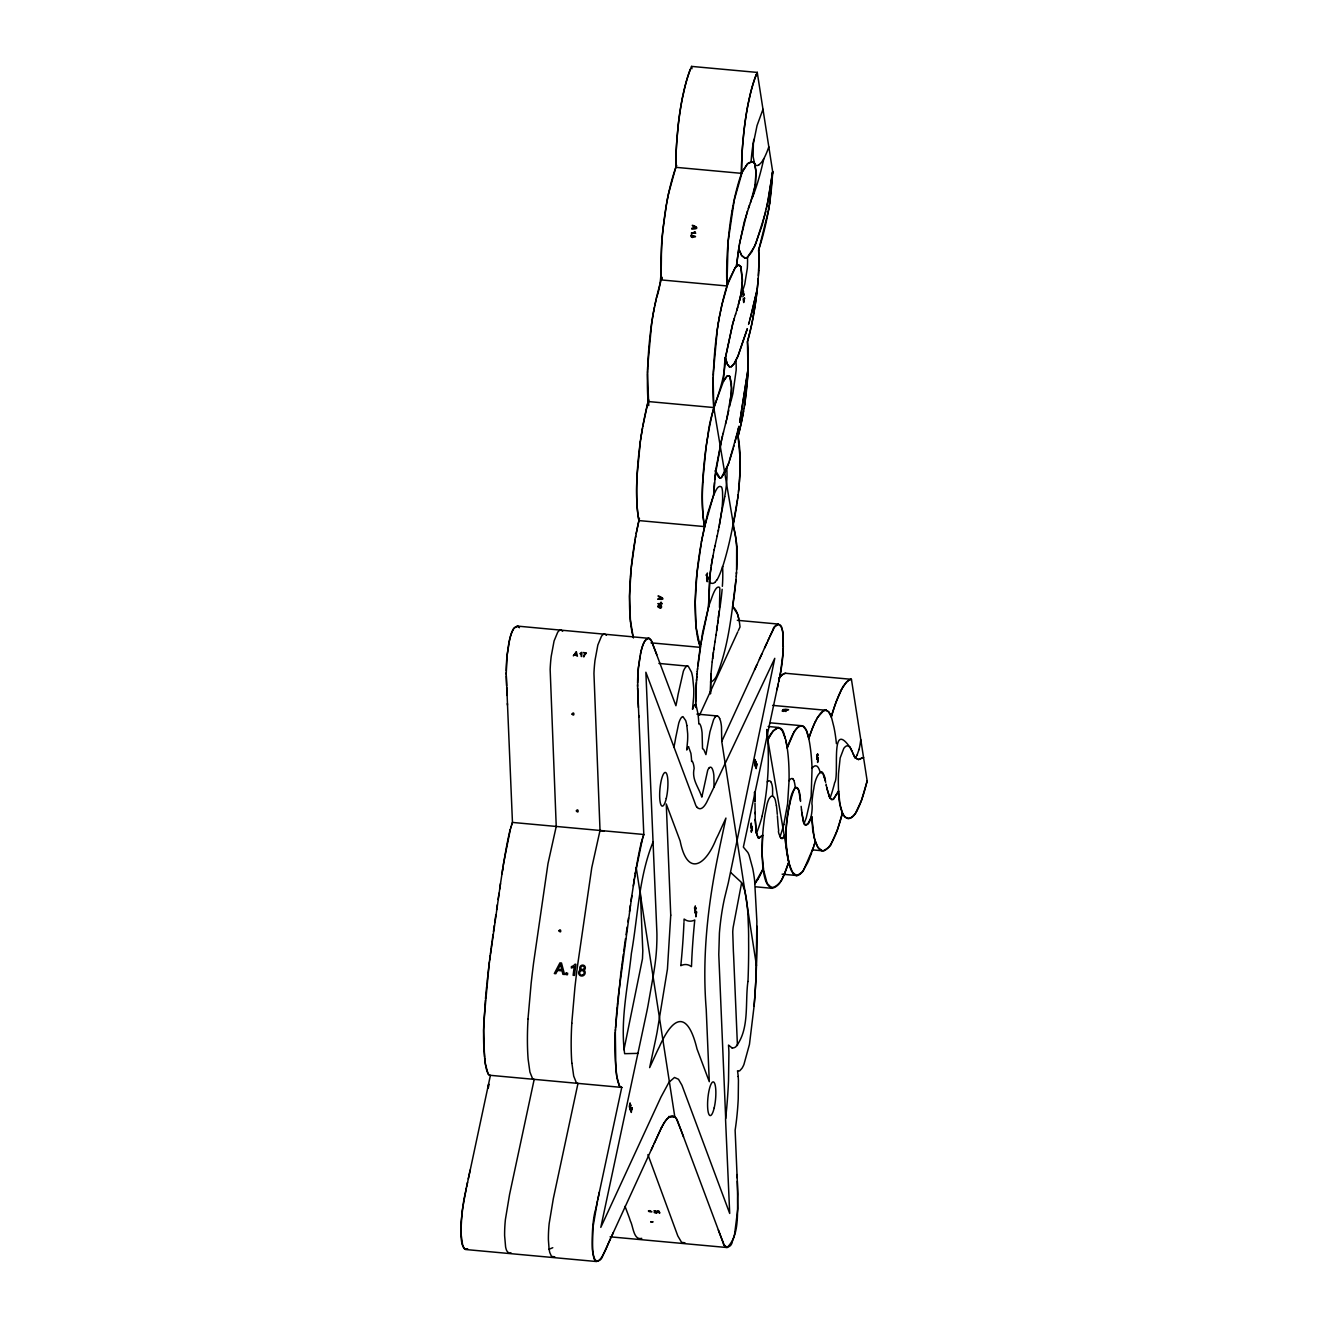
<?xml version="1.0" encoding="UTF-8"?>
<svg xmlns="http://www.w3.org/2000/svg" width="1328" height="1328" viewBox="0 0 1328 1328"><rect width="100%" height="100%" fill="white"/><g stroke="black" fill="none" stroke-linecap="round" stroke-linejoin="round"><path stroke-width="1.5" d="M630.285 1108.017L630.551 1104.946M630.402 1108.233L630.368 1109.312M740.144 462.725L740.111 466.875M755.184 764.563L755.267 765.459M740.144 463.24L740.094 467.871M630.833 1105.776L630.833 1104.946M695.673 702.346L695.689 701.383M743.647 295.414L743.68 294.683M707.409 573.762L707.343 572.982M755.466 761.093L755.184 764.032M755.4 761.874L755.184 764.397M695.689 700.42L695.689 704.72M506.25 670.906L506.267 669.163A38.711 8.831 -84.8 0 1 506.964 656.43L508.707 643.864M637.589 682.957L637.606 681.214A38.711 8.831 -84.8 0 1 638.32 668.482L640.046 655.932M695.689 700.835L696.387 682.559M743.763 295.364L743.846 293.588L742.85 296.858M630.352 1105.726L630.269 1107.32M647.483 373.915L648.761 405.604M713.153 379.941L713.767 407.547L736.293 541.658M740.094 467.589L740.011 470.411M647.5 373.234L647.516 372.305M713.169 379.26L713.202 378.331M783.354 647.118C782.607 639.897 785.23 628.659 778.357 624.077L737.306 620.309M647.533 371.823L647.566 370.894M713.202 377.866L713.236 376.92M697.266 807.391A58.698 13.396 -84.8 0 0 706.795 802.046L714.066 786.94L713.883 775.668A21.53 4.914 -84.8 0 0 713.07 770.937L712.439 769.144A23.008 5.246 -84.8 0 0 709.185 767.816M738.185 1076.527A37.898 8.649 -84.8 0 0 737.505 1070.8L739.596 1070.932L741.987 1068.276A44.92 10.259 -84.8 0 0 743.912 1064.558L749.457 1044.389L754.072 1006.275A194.95 44.488 -84.8 0 0 756.462 965.572L721.751 741.406L721.486 726.864A27.805 6.341 -84.8 0 0 720.457 720.755L719.643 718.431M740.061 469L739.364 482.33M772.597 796.169L772.597 788.815A10.641 2.424 -84.8 0 0 772.431 787.106L772.332 786.442A22.377 5.113 -84.8 0 0 771.734 783.852L771.12 782.341M647.583 370.197L647.632 368.537M647.583 369.948L647.483 374.164A88.993 20.302 -84.8 0 0 648.081 401.571A132.651 30.278 -84.8 0 0 642.885 425.807L641.175 435.982M647.599 369.483L647.732 366.146M713.285 375.509L713.319 374.562M647.649 368.055L647.699 367.109M713.335 374.081L713.368 373.135M702.545 536.18A118.906 27.141 -84.8 0 1 704.604 526.602L713.634 495.062L714.381 482.628M739.995 471.125L739.945 472.552M701.865 539.649L707.658 513.388L713.634 495.062L715.892 469.116L721.17 441.693M747.996 370.811L747.448 341.761A114.723 26.178 -84.8 0 0 750.569 329.477L751.067 327.269M684.003 921.416L684.103 919.042L686.194 920.304A172.74 39.425 -84.8 0 0 694.776 919.989A172.74 39.425 -84.8 0 0 691.888 957.139L691.473 966.635L689.381 965.39A172.74 39.425 -84.8 0 0 680.799 965.705A172.74 39.425 -84.8 0 0 683.671 928.554L683.953 922.595M713.402 372.172L713.153 380.19A88.993 20.302 -84.8 0 0 713.75 407.596A132.651 30.278 -84.8 0 0 708.554 431.832L706.845 442.008M647.749 365.648L647.798 364.669M647.715 366.395L651.683 323.152M713.418 371.674L713.468 370.711M713.402 372.421L717.352 329.178M747.996 370.695L747.813 374.43M758.62 270.53A67.545 15.421 -84.8 0 0 758.637 250.145A67.695 15.455 -84.8 0 1 758.703 268.671L758.471 273.834M783.304 648.413L782.79 656.364A42.264 9.645 -84.8 0 1 780.93 670.69L778.789 681.48M615.296 1031.989L615.877 1069.272M647.815 364.187L647.865 363.208M713.485 370.213L713.534 369.234M739.912 473.266L739.762 476.221M742.468 294.451L743.464 291.181L743.282 293.521M747.913 981.508C744.942 1003.055 749.822 1029.499 735.646 1046.962A91.217 20.816 -84.8 0 1 732.11 1047.975M647.881 362.727L647.931 361.747M659.667 1212.564L658.074 1211.219M713.568 368.752L713.717 365.814A96.38 21.995 -84.8 0 1 716.954 331.801L717.585 327.618M736.658 569.546L736.691 568.799A58.366 13.313 -84.8 0 0 736.741 546.854M690.294 69.587A93.076 21.248 -84.8 0 1 691.573 66.4L757.259 72.426L772.68 171.727L769.626 203.35M817.351 754.453L817.135 756.844L817.201 754.42M615.362 1030.677L615.428 1029.366M736.592 570.675L736.675 546.323M647.964 361.249L648.047 359.772A96.38 21.995 -84.8 0 1 651.284 325.775L651.915 321.575M630.053 1104.099L629.688 1105.925M640.312 441.842L637.042 475.988A77.007 17.579 -84.8 0 0 636.627 491.111L636.71 497.983A69.073 15.753 -84.8 0 0 637.772 513.006L638.934 520.576L704.604 526.602L703.442 519.032A69.073 15.753 -84.8 0 1 702.396 504.009L702.296 497.137A76.991 17.563 -84.8 0 1 702.711 482.014L705.981 447.868M747.863 373.666L747.764 375.442M758.437 274.315L758.371 275.577M755.2 765.874C754.636 763.202 754.453 763.65 754.868 759.533M817.002 757.093L817.052 756.113M743.414 292.359L743.282 293.422M747.797 374.679L747.664 376.953A72.974 16.65 -84.8 0 1 744.975 402.45M817.019 756.711L817.185 755.881M527.98 1019.19L531.15 983.334A343.985 78.501 -84.8 0 1 533.574 962.983L547.983 863.632L556.233 826.448L550.157 669.445A37.549 8.566 -84.8 0 1 551.203 656.364L554.075 640.976L557.677 632.294A34.462 7.868 -84.8 0 1 561.246 630.202L562.657 631.265M571.77 1023.207L574.924 987.351A343.985 78.501 -84.8 0 1 577.348 967.016L591.773 867.649L600.024 830.465L593.948 673.462A37.549 8.566 -84.8 0 1 594.994 660.381L597.849 644.993L601.451 636.311A34.462 7.868 -84.8 0 1 605.037 634.22L606.431 635.282M615.511 1028.055L620.774 973.756M739.729 476.984L739.63 478.512M747.747 375.691L744.776 403.828M736.559 571.389L736.459 572.916M695.341 909.995L695.656 908.252M736.509 572.169L736.393 574.045M817.135 756.844L817.019 758.022M736.442 573.281L736.243 576.136M695.291 910.726L695.357 909.647M710.795 676.483L710.447 693.913L710.895 675.039M722.366 586.329L722.565 583.158A44.289 10.109 -84.8 0 0 722.598 566.724M739.58 479.275L738.816 488.555M696.536 680.5L696.37 682.99A80.278 18.326 -84.8 0 0 695.689 700.171M695.474 909.697L695.64 908.286M696.503 680.915L696.619 679.239M758.172 278.482L758.155 278.814A72.144 16.467 -84.8 0 1 757.209 289.355A87.233 19.903 -84.8 0 1 753.424 315.516L751.947 323.202M773.377 796.634A32.619 7.437 -84.8 0 0 770.771 796.601L769.194 798.543A19.837 4.532 -84.8 0 0 767.003 804.469L764.895 815.043A48.439 11.056 -84.8 0 0 764.281 819.393L763.351 827.278A66.168 15.106 -84.8 0 0 762.67 835.212C761.591 845.953 759.965 905.646 780.432 881.809M710.829 676.002L710.978 674.043M758.603 838.051L762.67 835.212L762.073 853.904L763.583 869.724M696.586 679.82L696.752 677.629M736.243 576.07L736.127 577.481M695.274 910.875L694.992 909.796L695.191 912.22M696.719 677.977L696.818 676.716M710.928 674.558L712.157 662.058M762.139 815.873C768.364 788.234 769.759 758.188 766.903 729.636M696.785 677.081L697.3 671.221M739.298 483.093L738.982 486.928M722.15 589.283L722.15 589.283A72.957 16.65 -84.8 0 1 718.564 615.91M662.373 236.45L662.29 237.413A89.64 20.451 -84.8 0 0 661.244 279.942A122.143 27.871 -84.8 0 0 656.48 297.754L653.94 309.723M728.043 242.476L727.96 243.439A89.64 20.451 -84.8 0 0 726.931 285.968A122.143 27.871 -84.8 0 0 722.15 303.78L719.577 315.998M735.944 579.821L736.061 578.444M616.673 1012.384L615.262 1032.802A84.594 19.306 -84.8 0 0 615.262 1060.707L616.723 1076.095L619.363 1085.657A33.665 7.686 -84.8 0 0 621.753 1087.383M719.477 607.46L719.859 588.802A8.732 1.992 -84.8 0 0 719.494 587.341C715.277 584.835 711.642 598.779 709.733 603.344A82.07 18.725 -84.8 0 0 708.505 607.162L702.529 632.925L697.482 669.395M485.351 1000.084L483.624 1030.279L484.521 1057.204M662.489 235.006L662.406 235.969M728.159 241.032L728.076 241.995M697.001 674.591L697.067 673.744M735.961 579.639C731.778 611.992 728.989 645.508 716.539 675.969M485.467 998.756L485.832 994.772M630.916 570.974L630.767 572.683A80.991 18.476 -84.8 0 0 630.485 576.07M662.539 234.525L662.904 230.674M616.806 1010.807L617.188 1006.823M696.586 576.999L696.436 578.709A80.991 18.476 -84.8 0 0 696.154 582.096A77.273 17.629 -84.8 0 0 695.673 622.135M728.209 240.551L728.674 235.737M630.966 570.409L631.049 569.546M696.619 576.717L696.719 575.572M485.965 993.427L486.596 986.787M631.149 568.401L629.538 596.139L630.451 621.272M617.304 1005.495L617.553 1002.839M696.835 574.426L695.225 602.165L696.121 627.297M697.266 671.603L697.565 668.548M617.686 1001.511L617.952 998.855M714.663 479.474L714.862 477.499M706.944 575.871L706.712 576.767M631.115 568.882L635.531 537.11M696.785 574.908L696.918 573.563M719.145 611.029L719.112 611.328A74.351 16.965 -84.8 0 1 718.614 616.009L717.95 621.338M738.849 488.256L738.468 492.057M486.729 985.476L487.011 982.82M663.004 229.711C659.269 252.569 664.415 276.191 656.381 298.219M618.084 997.527L631.862 895.57M696.885 573.912L701.433 541.973M710.314 572.634L708.505 607.162L700.62 644.727M662.971 229.993L663.635 223.884M631.265 567.255L631.298 566.973A93.707 21.381 -84.8 0 1 635.249 538.902M696.951 573.281L696.968 572.999A93.707 21.381 -84.8 0 1 700.918 544.928L701.051 544.015M709.484 579.755L708.505 607.162M748.062 368.985L739.762 422.105L748.062 368.985A65.387 14.923 -84.8 0 0 747.465 341.728L750.619 329.278M738.75 489.368L738.567 490.995M663.054 229.229L663.253 227.287M728.723 235.255L729.421 228.947A88.295 20.152 -84.8 0 1 731.761 212.563L732.093 210.671M725.105 359.373C725.188 385.801 710.43 408.46 708.04 434.82M487.144 981.492L487.575 977.524M724.59 363.822L723.445 381.352L713.767 407.547L648.097 401.521L642.769 426.52M709.534 579.207L709.716 577.564M668.548 193.622L675.819 167.328A91.698 20.933 -84.8 0 1 676.848 140.519L678.077 126.841A84.627 19.306 -84.8 0 1 682.326 98.372L685.049 86.37A85.457 19.505 -84.8 0 1 690.294 69.637M724.607 363.623L724.756 362.278M714.896 477.101L721.635 439.684M755.167 759.55L755.217 761.176L755.151 760.297M487.725 976.196L488.787 966.967M663.303 226.789L666.424 204.645M738.484 491.808L737.82 497.436M709.783 577.016L710.928 568.135M724.773 362.079L724.939 360.735M718.348 618.151L718.614 616.009M663.701 223.403L663.751 222.921A88.295 20.152 -84.8 0 1 666.092 206.537L666.54 203.914M712.19 661.792L712.605 658.439M488.936 965.639L489.418 961.704M488.322 1087.815L488.704 1083.98L488.206 1088.18M738.169 494.63L737.687 498.498M692.535 709.169L693.631 697.167A29.266 6.673 -84.8 0 0 693.731 688.136L692.685 677.496A51.128 11.67 -84.8 0 0 691.523 672.217L688.236 666.191L658.904 663.419M769.261 205.79L769.692 202.885A75.148 17.148 -84.8 0 0 772.647 171.744L768.215 200.213L762.172 225.229L754.503 246.593L747.415 257.333L751.665 252.071L755.898 243.389L765.426 213.028M489.584 960.393L490.248 955.147M620.94 972.445L621.604 967.199M707.26 574.177L707.26 574.891M772.68 171.727L766.92 206.471M571.505 966.701L571.339 968.012A8.599 8.267 -50.2 0 0 574.227 966.618L573.132 975.283L574.476 975.399L575.887 964.294L575.024 964.211A6.972 6.706 -50.2 0 1 571.488 966.585M712.572 658.688L712.704 657.642M490.414 953.853L491.111 948.624M621.77 965.904L622.45 960.675M725.055 359.772L732.857 323.351M712.638 658.173L713.418 652.38M717.684 623.446L718.099 620.276M755.748 761.143L755.815 762.67L755.732 761.824M762.986 109.294L757.043 125.562L753.358 143.573L753.109 156.488L755.931 170.548L755.35 184.658L755.997 172.208L754.736 163.626M710.38 572.069L710.53 570.94M712.837 656.58L713.053 655.003M737.721 498.249L732.857 526.071A108.547 24.767 -84.8 0 0 736.276 508.076M491.277 947.329L492.157 940.822M622.633 959.38L623.33 954.168M717.817 622.4L716.024 634.983M492.339 939.51L493.053 934.331M623.695 951.578L625.505 938.614M725.271 358.211L732.492 324.613M710.613 570.376L711.426 564.815M754.669 760.313L754.719 762.006M640.212 442.49L640.478 440.581M706.164 446.606L705.898 448.515A91.283 20.833 -84.8 0 0 702.695 482.031M713.269 653.426L713.866 649.243M717.253 626.6L717.402 625.554M737.505 499.793L737.04 503.096M493.418 931.741L494.331 925.267M640.378 441.311L640.843 438.107M693.067 236.218C691.788 238.492 691.158 234.907 691.888 234.674C689.199 235.438 692.154 238.608 693.365 237.081C697.831 236.932 694.179 235.753 693.067 235.77M706.064 447.337L706.529 444.133M697.847 665.843A107.684 24.568 -84.8 0 1 700.254 647.35L700.437 646.039M494.713 922.694L495.825 914.959M626.052 934.746L627.181 927.01M716.954 628.692L717.103 627.646M496.589 909.813L497.336 904.667M640.611 439.701L641.125 436.248M627.928 921.864L628.493 917.997M706.28 445.727L706.811 442.274M713.783 649.774L714.016 648.18M716.655 630.783L716.805 629.738M498.1 899.521L499.062 893.113M629.455 911.589L630.418 905.165M769.609 203.516L769.028 207.268M713.949 648.711L715.062 641.324M500.507 883.518L489.136 964.028L483.907 1020.751A84.594 19.306 -84.8 0 0 483.907 1048.655L485.384 1064.027L488.007 1073.605A33.665 7.686 -84.8 0 0 490.414 1075.331L621.753 1087.416L595.674 1209.393C590.412 1224.25 588.769 1293.372 608.705 1242.643M651.749 322.638L652.745 316.379M717.435 328.663L718.382 322.671M499.643 889.262L502.598 869.84M640.926 437.576L641.291 435.186M630.983 901.33L634.087 880.945M706.596 443.602L706.977 441.211M744.859 403.297L744.61 404.924M716.107 634.452L714.979 641.856M501.967 873.907L503.03 867.001M651.998 321.061L652.961 315.085M717.668 327.086L718.166 323.966M633.323 885.959L634.236 879.999M711.26 565.911L712.157 560.316M744.742 404.094L744.394 406.285M502.548 870.072L502.88 867.948M634.103 880.862L634.386 879.053M736.791 504.74L736.26 508.06M502.947 867.533L503.179 866.072M634.303 879.584L634.535 878.123M744.576 405.189L744.361 406.551M503.146 866.254L503.959 861.191M641.341 434.92L642.503 427.948M634.502 878.323L635.315 873.243M634.668 877.21L634.967 875.401M707.011 440.946L707.807 436.099M737.073 309.457L740.991 294.285L742.385 281.287L740.742 266.43L738.434 265.036L735.148 267.692L736.409 266.281L738.833 248.12M738.766 248.602L736.409 266.281L738.982 265.002L740.908 266.762L742.418 279.544L741.389 291.977L738.434 304.859M769.227 205.956L768.779 208.728M503.345 864.993L503.76 862.453M738.8 248.353L738.999 247.174M738.883 247.888L739.065 246.709M711.509 564.267L711.874 561.993M503.893 861.59L510.334 829.452M635.249 873.641L642.553 838.366M768.995 207.417L767.982 213.227A113.129 25.813 -84.8 0 1 758.62 249.847M744.045 408.46L744.294 406.932M718.199 323.717L718.68 320.861M744.095 408.194L741.705 420.81A117.827 26.892 -84.8 0 1 738.053 436.331A61.105 13.944 -84.8 0 1 739.945 453.13L740.061 456.533M739.181 245.995L739.381 244.833M739.264 245.531L739.862 242.028M657.775 1211.418L659.402 1212.846M718.415 322.405L719.328 317.259M768.729 209.044L768.497 210.339M711.974 561.429L712.953 555.884M652.795 316.13L653.658 311.233M580.253 653.741L580.336 653.243A2.789 2.556 -28.1 0 0 581.797 652.314L581.398 656.563L581.432 653.21A3.436 3.171 -28.1 0 1 580.236 653.725M586.295 653.193L583.523 652.529L585.582 653.227A6.358 5.843 -28.1 0 0 583.44 656.746L583.971 656.796A6.657 6.125 -28.1 0 1 586.312 653.21M739.547 243.887L744.195 221.909L749.623 204.944M653.011 314.836L653.243 313.541M724.756 496.655L724.158 499.909A71.214 16.251 -84.8 0 1 721.652 511.479L718.249 530.968M666.507 204.163L667.436 199.051M732.176 210.189L733.106 205.093M718.73 320.612L718.913 319.583M768.447 210.671L758.653 250.145M712.256 559.752L714.215 549.576M751.05 825.286L750.835 826.514A5.81 1.328 -84.8 0 1 750.669 827.394L751.233 826.298C751.864 816.172 749.689 833.934 751.349 826.049M817.882 760.263L818.098 759.035A5.81 1.328 -84.8 0 1 818.264 758.155M743.597 411.049L743.58 411.182A84.062 19.19 -84.8 0 1 743.282 412.842L742.667 416.096M666.656 203.234L667.835 196.992M653.276 313.292L653.891 309.972M718.963 319.318L719.145 318.288M739.945 241.563L747.398 211.086M635.431 537.691L636.295 533.092M729.852 405.007L731.628 388.025L729.786 376.405L731.396 383.145L731.429 393.337L726.665 419.416M635.597 536.811L635.747 535.948M696.121 914.212L696.353 913A5.81 1.328 -84.8 0 1 696.519 912.137M701.483 541.675L701.964 539.118M701.367 542.322L701.765 540.181M653.708 310.984L654.007 309.391M719.378 317.01L720.125 313.142M719.245 317.724L719.461 316.562M729.753 405.521L729.553 406.584M719.477 524.958L721.652 511.496A32.187 7.337 -84.8 0 0 722.664 498.448L722.548 492.14A13.081 2.988 -84.8 0 0 721.486 486.911C717.485 484.222 715.244 492.539 713.634 495.062M636.195 533.624L639.399 518.318L638.934 520.576A118.906 27.141 -84.8 0 0 636.876 530.154M667.486 198.835L668.067 195.863M636.411 532.462L636.759 530.735M702.08 538.487L702.429 536.761M742.551 416.643L742.352 417.706M654.223 308.245L654.455 307.117M733.338 203.931L733.521 203.035M719.046 527.166L719.261 526.071M667.884 196.776L668.499 193.855M733.571 202.802L733.753 201.889M742.236 418.237L742.02 419.299A115.851 26.444 -84.8 0 1 738.053 436.331L740.111 458.442M695.324 905.845L695.175 907.472M754.702 764.546L755.167 765.061M623.944 1049.751L642.47 958.799L642.818 950.699A40.155 9.163 -84.8 0 1 642.702 948.557L640.362 892.715M673.894 747.382L674.475 744.543A67.595 15.421 -84.8 0 0 675.703 737.721L678.774 723.063A22.609 5.163 -84.8 0 1 682.957 716.639L685.696 720.573A39.408 8.997 -84.8 0 1 686.858 725.52M725.686 1118.458L718.78 954.6L719.411 933.053A65.686 14.99 -84.8 0 1 724.59 897.977L727.063 887.851A253.382 57.818 -84.8 0 0 728.308 882.805L774.772 658.323L714.066 786.94M668.117 195.648L668.847 192.245A97.558 22.261 -84.8 0 1 675.836 167.394M654.687 305.988L656.132 299.315M733.786 201.673L742.402 171.412L747.847 163.46L753.175 161.634L754.57 163.244L751.548 161.369L747.249 164.041L741.505 173.354L675.819 167.328A90.852 20.733 -84.8 0 1 678.027 127.272M720.357 312.014L721.801 305.34M714.962 546.057L714.149 549.858M751.847 323.617L751.631 324.63M718.481 529.872L717.087 536.379M509.022 642.204L510.516 636.162A29.814 6.806 -84.8 0 1 513.554 628.742L517.107 626.069L649.292 638.37A43.592 9.943 -84.8 0 1 651.185 640.328L656.829 654.654M466.593 1186.734L467.539 1182.285M466.36 1187.863L462.078 1211.169L460.833 1232.318L462.825 1246.461L464.833 1249.266L467.473 1248.967M468.253 1178.932L470.162 1170.034M640.378 654.256L641.856 648.23A29.814 6.806 -84.8 0 1 644.91 640.793L648.462 638.121L651.417 640.727L675.919 705.732L676.998 700.387A85.324 19.472 -84.8 0 0 678.06 694.527L683.389 671.155A28.984 6.607 -84.8 0 1 687.638 666.042M597.7 1199.914L599.376 1192.112M637.905 1053.453L646.836 1011.504A132.236 30.179 -84.8 0 0 647.998 1005.628L653.525 974.237A101.16 23.091 -84.8 0 0 655.102 963.746L655.501 960.526A45.052 10.275 -84.8 0 0 656.63 947.528L656.796 943.262A65.686 14.99 -84.8 0 0 656.912 939.062L656.928 934.978A39.027 8.914 -84.8 0 0 656.862 932.024L645.873 672.234L694.312 801.265A128.816 29.399 -84.8 0 1 694.776 802.61L695.739 805.233A30.112 6.872 -84.8 0 0 696.27 806.279L697.25 807.507M741.622 882.838L733.156 927.326A13.662 3.121 -84.8 0 0 732.741 931.974L733.371 951.197A234.807 53.585 -84.8 0 1 733.67 956.874L737.438 1045.551M751.515 325.244L751.25 326.456M714.846 546.588L717.203 535.848M597.467 1201.027L592.952 1227.454L592.421 1249.382A28.851 6.59 -84.8 0 0 593.533 1256.504C594.048 1264.19 601.767 1261.218 602.812 1255.491L661.576 1127.356C664.183 1122.94 667.967 1114.258 674.425 1116.765A67.628 15.438 -84.8 0 1 674.84 1117.047A49.617 11.321 -84.8 0 1 676.384 1118.707L681.812 1132.269M777.046 689.63L778.291 683.82M728.79 410.236L728.458 411.813M751.2 326.671L750.884 328.066M766.654 207.699L766.372 208.944M738.849 426.271L738.567 427.467M706.446 574.692L706.313 575.605L706.546 574.343M738.484 427.865L738.252 428.861M728.209 412.859L727.03 417.922M738.351 428.463L737.887 430.488M722.05 304.261L728.64 280.822L735.231 267.592L726.931 285.952L661.261 279.926L662.108 277.286M737.97 430.073L737.505 432.081M765.808 211.401L765.526 212.613M721.403 440.68L722.532 435.966M737.588 431.683L737.123 433.675M721.884 438.688L722.349 436.713M737.223 433.277L728.425 463.97L721.32 477.715L725.038 472.27L728.989 462.376M726.897 418.42L726.167 421.391M722.465 436.215L723.129 433.492M736.841 434.854L734.882 442.573M723.511 432.015L723.079 433.741M726.416 420.395L725.918 422.37M857.124 754.985L859.067 749.374M723.478 432.131L725.669 423.366M859.033 749.556L859.05 749.473A24.053 5.495 -84.8 0 0 860.76 739.696M725.553 423.864L726.051 421.889M510.118 830.232L511.197 826.315M751.416 314.072L757.209 289.355L749.872 319.749M641.474 842.301L643.798 834.482L637.573 686.012L638.403 667.718L640.959 651.65A28.851 6.59 -84.8 0 1 643.25 644.163L645.242 640.279M783.802 824.439L787.587 803.971L789.064 780.432A78.236 17.845 -84.8 0 0 787.205 747.946A102.455 23.373 -84.8 0 1 793.895 732.292C795.821 728.176 801.946 722.764 805.216 728.209A56.755 12.948 -84.8 0 1 808.769 738.551L809.051 739.895A90.702 20.7 -84.8 0 1 810.13 746.27L810.379 748.062A102.621 23.423 -84.8 0 1 810.744 750.918A102.505 23.389 -84.8 0 1 811.142 754.736A90.951 20.75 -84.8 0 1 812.055 768.248L811.159 796.269L806.279 817.766A103.468 23.605 -84.8 0 1 803.971 823.692C811.059 830.282 813.018 805.764 811.889 804.137A26.444 6.042 -84.8 0 1 813.45 790.309A23.954 5.461 -84.8 0 1 813.815 788.616C815.077 776.565 823.061 762.488 825.651 782.375M751.25 314.686L749.058 322.654M733.67 447.038L734.085 445.561M510.682 828.141L512.459 822.43L506.217 673.96L507.047 655.667L509.603 639.598A28.851 6.59 -84.8 0 1 511.894 632.111L513.903 628.227M749.224 322.073L748.892 323.235M733.272 448.499L729.653 460.401M732.608 324.198L733.886 319.799M748.975 322.953L748.56 324.397M732.973 322.92L733.703 320.413M801.913 813.267L803.39 821.999L805.316 825.335L808.005 823.476L811.707 816.488L812.802 831.145L815.309 841.437L812.089 851.547M737.804 306.984L736.824 310.271M733.77 320.214L734.268 318.554M751.93 829.983L752.129 828.705L751.864 830.681M734.069 319.185L735.247 315.3M814.861 842.931L813.948 845.886M743.149 298.833L743.365 298.817M735.629 314.089L736.94 309.856M756.562 764.247L756.346 766.389L756.495 765.061A5.81 1.328 -84.8 0 1 756.611 764.098M735.314 315.101L735.695 313.889M511.546 825.169L512.459 822.43L643.798 834.482L642.901 837.221M661.261 279.926L661.825 278.15M813.5 847.314L803.407 870.57M750.469 202.752L755.366 184.575L753.258 194.735L748.295 208.496M785.695 739.895L785.944 740.924A68.01 15.521 -84.8 0 1 787.222 747.863L793.995 732.259M811.64 852.842L808.237 861.523M653.027 842.085C638.685 877.41 637.988 916.237 631.381 953.404C627.895 986.604 620.11 1020.302 624.641 1053.685L637.905 1053.37L600.804 1227.371L660.995 1097.028L668.98 1082.254L674.491 1077.473L678.492 1079.266L681.945 1085.242L729.703 1213.443L725.553 1119.355L726.682 1108.233A144.935 33.067 -84.8 0 0 728.524 1080.809L728.906 1052.589A59.279 13.529 -84.8 0 0 728.508 1045.086L732.11 1047.975M739.596 300.543L744.742 284.209L747.315 268.306A27.656 6.308 -84.8 0 0 747.481 257.317L746.153 257.997L747.332 257.383M831.726 842.666L837.271 830.183L842.433 813.035L839.96 804.154L838.566 791.123A58.83 13.429 -84.8 0 1 838.433 787.736L838.35 784.134A51.742 11.803 -84.8 0 1 838.483 773.693L840.176 757.906L843.778 748.411A44.637 10.192 -84.8 0 1 847.48 745.772L849.937 747L852.427 752.163M834.781 836.54L834.216 837.802M738.335 630.601L740.011 626.999A50.929 11.62 -84.8 0 0 738.866 619.08L737.289 613.403A71.762 16.368 -84.8 0 0 732.641 606.796A96.778 22.078 -84.8 0 0 735.895 580.602M838.566 791.123L833.337 799.34L838.566 791.123C838.117 796.485 841.404 829.734 854.701 814.396M737.787 631.846L699.524 715.261M676.433 166L675.819 167.328L676.732 165.369M769.659 636.975L774.506 627.131L778.357 624.077M609.004 1241.979L610.548 1238.626M654.14 1143.591L655.667 1140.237M721.751 741.406L772.747 630.202C773.792 624.459 781.528 621.487 782.043 629.173A28.851 6.59 -84.8 0 1 783.138 636.295L783.122 652.098L780.432 673.462L743.365 847.115L747.88 852.51A71.463 16.301 -84.8 0 1 749.125 855.282L752.677 868.296A111.751 25.498 -84.8 0 1 754.619 880.431L756.877 921.416L756.08 975.15A192.942 44.023 -84.8 0 1 754.072 1006.275M754.536 669.91L756.794 664.996M759.367 659.385L761.94 653.774M764.513 648.18L767.086 642.553M611.162 1237.298L613.304 1232.6M651.367 1149.616L653.21 1145.599M655.982 1139.573L661.51 1127.538M807.789 862.536L802.378 871.932L803.291 870.736M767.733 641.158L769.327 637.672M649.409 1210.821L650.654 1211.468L649.691 1210.588M833.652 838.997L831.61 842.865A86.801 19.804 -84.8 0 1 823.908 850.65M818.131 758.437L817.699 759.251C817.069 769.377 819.243 751.598 817.583 759.483M815.973 720.374L814.828 722.714A117.462 26.809 -84.8 0 0 808.769 738.584L806.279 730.151L802.842 726.001A68.226 15.571 -84.8 0 0 797.016 728.142L794.293 731.745M815.757 720.805L817.6 717.435M841.321 690.029L836.308 701.566A127.023 28.984 -84.8 0 0 831.311 716.854L828.606 711.841A61.038 13.927 -84.8 0 1 830.697 715.327L831.311 716.854A118.292 26.992 -84.8 0 1 843.463 685.962M800.535 801.415C799.622 778.474 791.04 788.616 789.562 804.585C785.28 827.145 782.607 852.842 793.38 873.841M769.095 737.588L767.866 739.962L788.815 862.221A61.337 13.994 -84.8 0 0 790.874 869.475L791.671 871.234M794.426 788.633C785.578 811.84 783.736 837.935 788.815 862.221C784.665 871.052 782.889 885.593 772.066 888.316L755.649 886.805M707.724 577.663L707.459 579.489L707.691 578.278A5.81 1.328 -84.8 0 1 707.857 577.398M696.387 912.402L695.955 913.166C695.308 924.421 697.515 905.314 695.839 913.398M784.582 736.061C781.362 719.759 770.887 731.18 767.866 739.962A70.517 16.085 -84.8 0 0 766.87 729.437M816.554 719.278L817.882 716.971M856.925 810.893L857.556 809.698A88.611 20.219 -84.8 0 0 867.134 780.781M769.41 737.023L773.029 731.296M856.676 811.342L855.498 813.267L861.474 800.435L867.184 780.997L851.431 679.322L785.761 673.296A81.904 18.692 -84.8 0 0 783.404 674.026L781.03 675.952A95.716 21.846 -84.8 0 0 779.021 678.376L780.781 676.201A81.406 18.575 -84.8 0 1 785.761 673.296M744.161 298.7L743.995 300.327L744.228 299.115A5.81 1.328 -84.8 0 1 744.394 298.236M757.906 879.269L755.748 882.522A86.287 19.688 -84.8 0 1 754.669 883.867L763.384 868.263A129.845 29.631 -84.8 0 1 757.906 879.302M817.699 717.286L823.526 710.795L826.265 710.331L828.456 711.692L826.265 710.331M831.444 843.131C831.942 846.849 820.804 851.895 823.908 850.65M715.344 581.83L717.054 579.622M843.479 686.244L846.467 682.227A81.406 18.575 -84.8 0 1 851.431 679.322A81.904 18.692 -84.8 0 0 849.09 680.052L846.666 682.011A95.716 21.846 -84.8 0 0 841.338 690.062M855.448 813.35L854.751 814.33M794.874 787.886C799.439 784.898 799.174 795.605 800.12 798.344M855.381 813.433L854.385 814.811A78.169 17.845 -84.8 0 1 847.878 818.446M832.855 799.622L830 798.194A100.911 23.024 -84.8 0 0 832.407 791.056L834.001 785.379A34.03 7.769 -84.8 0 0 834.648 782.673C839.678 775.685 829.95 720.025 849.173 746.236M762.67 835.212L759.068 838.134M773.278 730.981L778.391 727.445L768.132 726.499M514.467 627.497L517.937 626.301A43.592 9.943 -84.8 0 1 519.115 627.264M645.823 639.548L648.811 638.187M782.972 710.181C780.598 708.571 796.667 710.032 783.105 710.032M800.137 874.189L802.328 872.015L797.082 875.534L782.109 874.206M653.857 1210.854L656.497 1211.335M641.773 1238.36C633.572 1240.634 633.19 1226.176 630.402 1221.063A296.791 67.728 -84.8 0 0 629.206 1217.461L625.023 1206.322M782.64 838.416L786.027 833.884L782.242 838.615M758.935 164.904L761.326 162.531A71.861 16.401 -84.8 0 0 763.766 158.762A75.281 17.181 -84.8 0 0 768.812 146.844M467.622 1248.851L464.767 1249.233L462.177 1244.452A28.851 6.59 -84.8 0 1 461.082 1237.331L461.098 1221.528L463.787 1200.163L490.414 1075.365A35.74 8.151 -84.8 0 1 489.219 1075.016L488.654 1074.518A30.444 6.939 -84.8 0 1 487.891 1073.389L486.529 1069.671A52.141 11.902 -84.8 0 1 485.384 1063.977L484.62 1058.233M655.8 1211.617L655.102 1211.916A3.005 1.245 11.4 0 0 654.571 1212.149M720.872 477.98C718.548 480.587 709.716 460.019 720.025 478.18M650.753 1221.71L652.861 1221.793M652.795 1221.992L650.753 1221.926M511.031 1252.868L508.724 1253.134L506.765 1250.777A28.237 6.441 -84.8 0 1 505.603 1246.959L504.623 1235.721A34.229 7.819 -84.8 0 1 505.404 1219.502L509.554 1194.569L534.188 1079.382A32.785 7.487 -84.8 0 1 532.495 1078.502L529.922 1072.061L528.129 1059.229A86.652 19.771 -84.8 0 1 528.029 1019.157M656.148 1211.866L655.169 1212.232M782.308 710.779L782.972 710.779M554.822 1256.886L551.469 1256.338L549.742 1252.453L549.095 1249.266L552.78 1247.706M659.8 1213.028L657.194 1211.601M657.509 1211.086L659.385 1211.319M684.966 1242.809L681.579 1242.344L677.795 1235.903L647.915 1154.63M695.806 227.32L693.747 227.868L693.93 226.374L695.075 226.939A5.81 5.594 -55.1 0 0 695.955 227.287M661.792 598.065L659.8 598.596L659.833 597.119L661.029 597.683A5.81 5.428 43.3 0 0 661.925 598.032M786.143 711.443L785.197 711.31M654.604 1210.92L655.717 1211.103M694.876 705.068L696.47 706.811L697.881 713.385A60.441 13.795 -84.8 0 1 698.528 718.979L698.86 724.009A8.101 1.843 -84.8 0 1 699.806 723.943L700.586 725.503A27.573 6.291 -84.8 0 1 702.097 732.89L702.529 748.76A43.177 9.86 -84.8 0 1 703.973 749.938L705.932 754.619L709.932 731.861L713.534 719.859A25.514 5.827 -84.8 0 1 715.443 716.805M688.568 746.867L690.892 753.308A46.231 10.558 -84.8 0 1 691.44 758.354L691.639 761.525M825.335 780.98L822.796 773.029L820.14 772.215A41.002 9.362 -84.8 0 0 816.72 766.04L815.375 765.824A42.264 9.645 -84.8 0 0 815.16 765.858A43.409 9.91 -84.8 0 0 814.944 765.924L814.728 766.007A48.323 11.022 -84.8 0 0 813.898 766.455A52.821 12.052 -84.8 0 0 813.134 767.086L812.819 767.385A59.295 13.529 -84.8 0 0 812.055 768.248M785.246 709.866L787.404 709.882A5.81 1.461 1.7 0 1 786.707 709.733L785.612 709.501M610.083 1236.816L727.063 1247.54C740.277 1234.957 736.791 1211.285 737.853 1194.038L735.131 1130.228A72.044 16.434 -84.8 0 0 738.235 1098.804L738.434 1080.594A42.247 9.645 -84.8 0 0 738.185 1076.51M694.776 231.769L694.262 231.719A3.436 3.32 -55.1 0 0 694.776 232.881L691.29 233.114L695.723 233.164A2.789 2.689 -55.1 0 1 694.826 231.753M661.195 602.414L660.68 602.364A3.436 3.22 43.3 0 0 661.294 603.493L657.858 603.709L662.257 603.759A2.789 2.606 43.3 0 1 661.244 602.397M651.002 642.835L700.254 647.35L696.138 627.497M772.614 705.384L825.983 710.281M696.901 714.099L717.419 715.975M770.472 722.847L801.265 725.686M812.404 849.87L822.663 850.8M668.698 1116.483L674.84 1117.047M654.837 1212.414L657.078 1212.846L654.189 1212.58M465.398 1249.499L596.737 1261.55M796.468 875.534L792.019 871.898M847.945 818.496L845.04 816.936A74.816 17.065 -84.8 0 1 842.433 813.035A100.347 22.908 -84.8 0 1 835.312 835.345M727.063 1247.54L724.142 1244.934L720.042 1234.492M778.673 727.462L782.126 730.367L785.363 738.667M782.922 711.127L783.952 711.36L782.292 711.127M772.066 888.316L767.119 883.336L763.683 870.438M600.024 830.465L603.941 831.328M831.809 799.805L829.303 796.783L826.846 788.035M517.455 626.135L519.464 627.729M737.306 1181.206L737.82 1208.729L734.616 1234.044A28.851 6.59 -84.8 0 1 732.326 1241.514C731.628 1247.722 724.042 1249.698 723.046 1242.51L677.18 1119.886A68.342 15.604 -84.8 0 0 674.84 1117.08L673.993 1116.549A85.092 19.422 -84.8 0 0 661.51 1127.738M732.658 606.68L737.455 613.885M730.749 872.562L741.057 882.041A56.34 12.865 -84.8 0 1 742.286 884.016L744.078 888.714M773.693 796.883L773.809 797.016A28.685 6.54 -84.8 0 1 774.473 798.012A27.639 6.308 -84.8 0 1 775.353 800.269L776.415 805.648M793.048 779.154L793.779 780.333M855.033 757.74L858.519 759.55L863.532 757.425L858.519 759.55L855.033 757.74A26.311 6.009 -84.8 0 0 857.141 755.001M849.804 746.851L852.061 751.216M830 798.194L827.029 788.865M803.971 823.709L801.88 812.885M815.309 841.404A73.887 16.866 -84.8 0 0 820.654 850.252L822.298 850.783L817.965 847.43L814.213 838.2L811.707 816.488M852.742 752.976L854.85 757.491L852.476 752.295M700.254 647.35L698.196 640.461M755.549 765.924L755.333 766.206M682.243 1133.398L683.505 1136.818M718.348 1229.944L719.826 1233.928M629.605 1106.373C630.451 1109.577 630.568 1096.613 629.323 1107.087M630.269 1108.897L629.904 1107.917L630.302 1109.71M695.955 907.572L695.938 908.252M817.666 753.756L817.65 754.437M784.616 736.144L784.881 737.007M752.146 827.825L752.113 828.44M751.582 830.614C751.399 827.128 751.05 837.005 751.631 829.104M737.671 614.499L738.717 618.416M694.693 909.049L694.677 907.306L694.61 908.485M784.981 737.306L785.711 739.962M633.406 637.855L632.51 634.435M633.307 637.506L630.285 619.678M785.861 740.592L787.222 747.88M826.979 788.6L826.73 787.471M698.047 639.864L697.399 636.643A72.891 16.633 -84.8 0 1 696.204 628.061L695.972 625.704M632.377 633.838L631.73 630.617A72.891 16.633 -84.8 0 1 630.518 622.035L630.468 621.471M826.796 787.753L826.298 785.495M825.999 784.068L826.331 785.628M560.599 964.477L561.761 969.639L558.059 969.307L559.569 966.369A14.508 13.944 -50.2 0 0 560.532 964.111M816.952 757.524L816.703 756.064L816.919 758.421M576.003 652.48L576.385 654.339L574.891 654.206L575.539 653.094A5.81 5.329 -28.1 0 0 575.97 652.231M686.858 725.52L687.672 733.77A22.659 5.163 -84.8 0 1 687.589 740.742L686.742 750.038A11.985 2.739 -84.8 0 1 688.568 746.651M691.573 66.4L691.938 68.757M636.228 867.782L674.84 1117.08M549.095 1249.266L548.398 1239.738A34.229 7.819 -84.8 0 1 549.178 1223.52L553.328 1198.586L577.979 1083.399A32.785 7.487 -84.8 0 1 576.269 1082.519L573.696 1076.078L571.92 1063.247M800.22 799.058L800.419 800.502M735.994 539.102L736.442 543.252M801.896 813.085L801.78 812.138M801.83 812.52L801.514 809.848M801.133 806.345L801.548 810.047M615.976 1070.285L616.723 1076.045A52.141 11.902 -84.8 0 0 617.885 1081.739L619.23 1085.441A30.444 6.939 -84.8 0 0 620.01 1086.57L620.574 1087.068A35.74 8.151 -84.8 0 0 621.753 1087.416M736.326 541.924L736.658 546.04M736.476 543.534L736.725 546.904M695.905 624.957L695.706 622.517M630.236 618.931L630.036 616.491M777.278 814.33L777.162 812.902A72.492 16.534 -84.8 0 0 776.415 805.598M777.378 815.774L777.909 822.912A78.584 17.928 -84.8 0 0 778.656 830.481C777.129 832.971 784.035 842.633 780.017 836.723A94.736 21.613 -84.8 0 0 783.819 824.522M638.038 699.474L638.386 707.475M506.682 687.423L507.047 695.424M737.023 1174.55L737.173 1177.886M726.931 285.952L728.126 241.547L734.517 198.287A97.558 22.261 -84.8 0 1 741.505 173.42M637.955 697.881L637.639 688.053M638.735 715.526L638.801 717.137M506.615 685.812L506.283 676.002M507.379 703.458L507.445 705.068M755.3 820.339L756.279 832.606L758.172 837.802L756.279 832.606L755.25 819.26M754.902 798.842L754.553 792.052L754.968 801.382M755.283 819.99L755.134 813.533M740.078 456.849L740.128 459.903M754.935 800.269L754.968 801.747M755.001 803.224L755.117 812.603M740.111 458.608L740.144 461.563M755.117 812.421L755.134 813.715M695.706 706.828L695.689 704.969M695.706 706.413L695.723 707.525M695.689 705.666L695.673 703.541M637.589 684.667L637.606 686.377M506.25 672.615L506.25 674.325M740.144 461.297L740.144 462.376M788.799 862.088A109.278 24.933 -84.8 0 1 780.748 881.443M580.635 970.038A2.855 2.756 -50.2 0 1 580.701 965.854A2.855 2.756 -50.2 0 1 584.835 966.203A2.855 2.756 -50.2 0 1 583.872 970.32M583.922 970.054A3.353 3.22 -50.2 0 1 584.104 975.101A3.353 3.22 -50.2 0 1 579.141 974.603A3.353 3.22 -50.2 0 1 580.668 969.722M704.554 526.784A71.563 16.334 -84.8 0 1 702.711 482.014M732.84 526.137A60.009 13.695 -84.8 0 1 735.944 538.554M732.79 525.921A137.73 31.424 -84.8 0 1 722.615 566.873M808.785 738.6A114.972 26.245 -84.8 0 1 815.757 720.722M830.697 715.327A93.873 21.431 -84.8 0 1 831.809 718.597L833.918 727.063A100.397 22.908 -84.8 0 1 836.391 743.63M817.899 717.186A76.825 17.53 -84.8 0 1 826.331 710.131M800.153 874.09A72.193 16.467 -84.8 0 1 793.364 873.924M755.964 75.663A85.457 19.505 -84.8 0 0 750.718 92.379L748.013 104.431A84.627 19.306 -84.8 0 0 743.78 132.866L742.518 146.545A91.698 20.933 -84.8 0 0 741.505 173.354A91.117 20.8 -84.8 0 1 743.713 133.298A82.967 18.941 -84.8 0 1 755.931 75.331M753.441 315.549A95.948 21.895 -84.8 0 1 751.382 325.825M758.72 270.48A78.369 17.878 -84.8 0 1 753.341 315.317M716.473 676.284A63.429 14.475 -84.8 0 1 710.48 681.978M722.565 566.525A65.089 14.857 -84.8 0 1 717.07 579.788M715.277 582.096A60.756 13.861 -84.8 0 1 709.285 581.78M726.765 468.336A26.709 6.092 -84.8 0 1 726.947 477.516L726.814 480.072A23.954 5.461 -84.8 0 1 726.731 481.35L726.632 482.562A41.052 9.362 -84.8 0 1 724.723 496.606M729.952 404.459A69.322 15.82 -84.8 0 0 732.907 393.403L736.177 370.197A27.49 6.275 -84.8 0 0 735.895 360.618M763.783 158.812A128.451 29.316 -84.8 0 1 752.146 198.138M753.856 139.357A46.497 10.607 -84.8 0 0 752.329 149.284L752.229 149.981A59.959 13.678 -84.8 0 0 751.067 161.485M758.935 164.639A36.985 8.433 -84.8 0 1 754.686 163.991M638.884 520.759A71.563 16.334 -84.8 0 1 637.042 475.988A91.3 20.833 -84.8 0 1 640.245 442.39M762.156 816.156A83.465 19.04 -84.8 0 1 756.445 833.32M767.235 781.893A33.681 7.686 -84.8 0 1 771.12 781.976M789.064 780.681A33.681 7.686 -84.8 0 1 793.082 778.872M793.779 780.3A24.12 5.511 -84.8 0 1 795.24 787.438M822.347 772.381A23.34 5.329 -84.8 0 0 821.634 771.834A21.563 4.93 -84.8 0 0 821.185 771.751M824.007 775.884A56.872 12.981 -84.8 0 1 824.505 777.561M829.22 796.584A46.364 10.574 -84.8 0 1 828.971 795.97M756.91 926.164A256.453 58.532 -84.8 0 1 756.495 965.539M692.535 709.252A15.488 3.536 -84.8 0 1 694.893 704.803M715.443 716.705A29.714 6.789 -84.8 0 1 719.61 718.531M677.944 127.239A82.9 18.924 -84.8 0 1 690.261 69.322M630.003 616.092A77.273 17.629 -84.8 0 1 630.518 576.053M691.639 761.342A7.835 1.793 -84.8 0 1 692.618 761.907A21.397 4.88 -84.8 0 1 694.146 768.397C691.606 779.586 698.478 786.74 701.831 797.149L707.708 770.24A19.754 4.515 -84.8 0 1 709.185 767.899M747.979 981.458A218.273 49.817 -84.8 0 0 748.594 938.614L748.627 936.572A201.79 46.048 -84.8 0 0 748.494 928.753L747.88 913.78A80.809 18.443 -84.8 0 0 744.112 888.565M571.853 1063.379A86.652 19.771 -84.8 0 1 571.82 1023.174M504.042 861.308A119.072 27.174 -84.8 0 1 510.052 829.967M635.382 873.359A119.072 27.174 -84.8 0 1 641.391 842.035M670.74 915.141L667.436 969.125L657.078 1032.304A176.89 40.371 -84.8 0 1 655.385 1040.671L649.641 1067.629L657.061 1051.461A176.89 40.371 -84.8 0 1 659.335 1046.862C674.126 1013.513 688.136 1012.135 697.001 1048.921L709.285 1081.706L706.23 1009.396C701.948 957.09 707.824 904.6 718.481 853.389A176.89 40.371 -84.8 0 1 720.174 845.006L725.935 818.065L718.514 834.233A176.89 40.371 -84.8 0 1 716.24 838.831C705.55 865.906 687.29 877.127 680.135 840.939L666.274 803.988L670.74 915.141M657.725 606.481C663.369 611.959 662.274 601.302 657.725 606.481M572.053 714.115C574.725 717.668 574.294 710.181 572.053 714.115M657.974 599.111C671.138 600.754 653.144 593.35 659.369 596.919L659.319 598.729L657.974 599.111M817.782 754.819L817.633 755.898L817.782 754.885M576.352 810.96C579.141 814.645 578.311 807.241 576.385 810.81M558.972 930.812C561.777 934.547 560.864 927.21 558.972 930.812M658.157 606.481C662.406 610.116 662.058 603.51 658.173 606.431M631.846 1107.668L631.315 1112.449L630.617 1110.573L631.846 1107.668M756.744 763.816L756.23 768.613L755.516 766.737L756.744 763.816M631.58 1108.913L631.431 1110.225L631.68 1108.05A5.81 1.328 -84.8 0 0 631.58 1108.913M691.855 228.416L691.788 229.08C704.786 228.964 687.738 223.187 693.482 226.158L693.249 228.018L691.855 228.416M566.126 973.075L565.927 974.619L567.454 974.752L567.654 973.208L566.126 973.075M744.543 298.103L743.73 302.552L743.282 299.663L744.543 298.103M708.007 577.265L707.193 581.714L706.745 578.825L708.007 577.265M630.534 1109.478L630.518 1110.324L630.534 1109.478M751.847 826.215L751.781 827.095L751.847 826.215M817.152 758.454L817.085 759.334L817.152 758.454M747.299 328.78L737.77 356.601L733.986 363.955L730.848 367.076L734.201 363.623L738.136 355.721L747.299 328.78M648.363 400.624L648.097 401.521L648.628 399.728L648.363 400.624M706.762 577.547L706.679 578.427L706.762 577.547M695.407 912.27L695.341 913.166L695.407 912.27M649.077 1211.534C645.823 1209.576 654.853 1212.414 650.919 1211.7L649.077 1211.534M557.478 970.453L555.851 973.69L554.324 973.557L559.935 962.883L561.495 963.016L564.549 974.486L562.906 974.337L562.059 970.868L557.478 970.453M723.577 381.086L726.947 376.156L729.52 376.04L726.947 376.156L723.577 381.086M574.659 654.654L573.331 655.816L576.369 651.816L577.431 656.198L574.659 654.654M745.025 258.113L741.738 255.64L738.733 248.834L741.472 255.242L744.859 258.097M729.62 367.059L727.362 364.237L725.337 357.63L727.362 364.237L729.57 367.043M582.66 975.018A2.324 2.241 -50.2 0 0 583.407 971.083A2.324 2.241 -50.2 0 0 579.672 972.528A2.324 2.241 -50.2 0 0 582.66 975.018M583.092 969.49A1.826 1.76 -50.2 0 0 583.756 966.419A1.826 1.76 -50.2 0 0 580.801 967.481A1.826 1.76 -50.2 0 0 583.092 969.49M666.274 798.41A16.932 3.868 -84.8 0 0 665.444 772.464A16.932 3.868 -84.8 0 0 659.684 797.066A16.932 3.868 -84.8 0 0 666.274 798.41M714.198 1107.867A16.932 3.868 -84.8 0 0 713.368 1081.905A16.932 3.868 -84.8 0 0 707.608 1106.506A16.932 3.868 -84.8 0 0 714.198 1107.867M757.259 72.426A93.093 21.248 -84.8 0 0 755.964 75.63A93.076 21.231 -84.8 0 1 757.259 72.426"/></g></svg>
